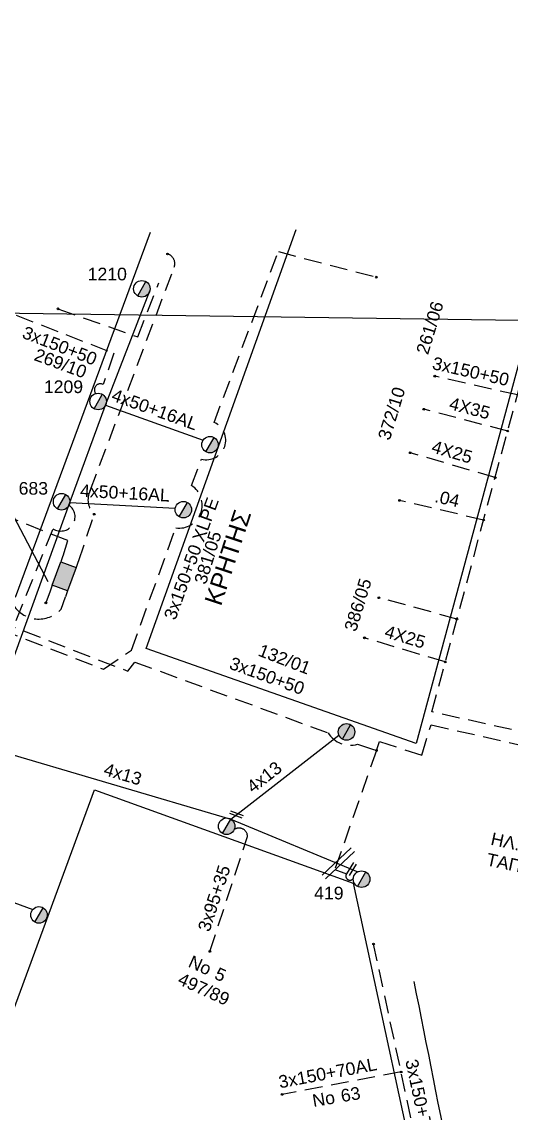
# Model space of a CAD drawing. Header units: millimetres. Extents: x 1421 to 7616, y 908 to 2861.
# Drawn here: x 6939.9 to 7009.7, y 2288.3 to 2443.8 of the extents above; entities that cross this region are included whole.
import ezdxf
from ezdxf.enums import TextEntityAlignment as Align

# ---------------------------------------------------------------- set-up
doc = ezdxf.new("R2010")
doc.units = ezdxf.units.MM
doc.linetypes.add('DASHED', pattern=[19.05, 12.7, -6.35])
for name, color, linetype, lineweight in [('3x150+50', 7, 'Continuous', 30), ('3x150+50 XLPE', 7, 'SYN_LINE', 30), ('3x150+70', 7, 'Continuous', 30), ('4x13', 7, 'Continuous', 30), ('4x16', 7, 'Continuous', 30), ('4X35', 7, 'DASHED', 30), ('4x50+16', 7, 'Continuous', 30), ('Άγνωστα', 7, 'Continuous', 30), ('Γυμνά εναέρια ΧΤ και ΦΟΠ (3Φ)   4x50+16AL', 7, 'Continuous', 30), ('Καλωδια Χ.Τ 3x95+35', 7, 'DASHED', 30), ('Καλώδια ΧΤ   3x150+70AL', 7, 'DASHED', 30), ('Υπογεια Καλωδια Δικτυου ΧΤ 4X25', 7, 'DASHED', 30), ('Υπόγεια Καλώδια Δικτύου ΧΤ   .04', 7, 'DASHED', 30)]:
    doc.layers.add(name, color=color, linetype=linetype, lineweight=lineweight)
for name, color, linetype in [('Link Box 4 Διευθύνσεων', 7, 'Continuous'), ('TEXT ΚΑΛΩΔΙΩΝ', 7, 'Continuous'), ('ΑΓΝΩΣΤΟ ΥΠΟΓΕΙΟ ΚΑΛΩΔΙΟ', 7, 'DASHED'), ('Μηχανική τομή', 7, 'Continuous'), ('Στύλος Ξύλινος', 7, 'Continuous'), ('Στύλος Ξύλινος @ 1', 7, 'Continuous'), ('Στύλος ΦΜ', 7, 'Continuous'), ('Στύλος ΦΜ @ 1', 7, 'Continuous'), ('Συνδέσεις', 7, 'Continuous'), ('Τομή', 7, 'Continuous'), ('Υπόβαθρο ΔΕΗ', 7, 'Continuous')]:
    doc.layers.add(name, color=color, linetype=linetype)
doc.styles.add('arial', font='ARIAL.TTF')
doc.styles.get("Standard").update_dxf_attribs({"font": 'ARIAL.TTF', "height": 1.8})
doc.linetypes.add('SYN_LINE', pattern='A,0.5,-0.0001,["/\\/\\/\\/",Standard,S=0.1,R=0,X=0,Y=-0.05],-0.25', length=0.7501)

# ---------------------------------------------------------------- blocks, each defined once
blk = doc.blocks.new('ΥΠΑΡΧΩΝ ΤΣΙΜΕΝΤΕΝΙΟΣ ΣΤΥΛΟΣ')
at = {"layer": 'Στύλος ΦΜ'}
blk.add_hatch(color=7, dxfattribs=at).paths.add_polyline_path([(-1.29, -2.28, 0.574793), (2.62, 0, 0.268822), (1.3, 2.27)])
at = {"layer": 'Στύλος ΦΜ', "color": 7}
blk.add_line((-1.29, -2.28), (1.3, 2.27), dxfattribs=at)
blk.add_circle((0, 0), 2.62, dxfattribs=at)
at = {"layer": 'Στύλος ΦΜ', "flags": 4}
for tag, p in [('ΑΡΙΘΜΟΣ', (-4.68, 8.05)), ('ΤΥΠΟΣ', (-4.91, 3.03))]:
    blk.add_attdef(tag, p, '', height=4, dxfattribs=at)
blk = doc.blocks.new('ΥΠΑΡΧΩΝ ΞΥΛΙΝΟΣ ΣΤΥΛΟΣ')
at = {"layer": 'Στύλος Ξύλινος'}
h = blk.add_hatch(color=7, dxfattribs=at)
h.paths.add_polyline_path([(-2.62, 0, 0.270008), (-1.29, -2.28), (1.3, 2.27, 0.576266)])
h.paths.add_polyline_path([(-1.29, -2.28, 0.574793), (2.62, 0, 0.268822), (1.3, 2.27)])
at = {"layer": 'Στύλος Ξύλινος', "color": 7}
blk.add_line((-1.29, -2.28), (1.3, 2.27), dxfattribs=at)
blk.add_circle((0, 0), 2.62, dxfattribs=at)
at = {"layer": 'Στύλος Ξύλινος', "color": 1, "flags": 4}
for tag, p in [('ΑΡΙΘΜΟΣ', (-4.91, 8.6)), ('ΤΥΠΟΣ', (-4.85, 3.39))]:
    blk.add_attdef(tag, p, '', height=4, dxfattribs=at)
blk = doc.blocks.new('LINK BOX 4 ΑΝΑΧΩΡΗΣΕΩΝ')
at = {"layer": 'Link Box 4 Διευθύνσεων', "ltscale": 40}
blk.add_hatch(color=256, dxfattribs=at).paths.add_polyline_path([(-3.54, 0), (-3.54, -4.67), (3.54, -4.67), (3.54, 0)])
for p, q in [((-3.54, 0), (-5.33, 0)), ((5.33, 0), (3.54, 0)), ((-3.54, -4.67), (-5.33, -4.67)), ((5.33, -4.67), (3.54, -4.67))]:
    blk.add_line(p, q, dxfattribs=at)
blk.add_lwpolyline([(-3.54, -4.67), (-3.54, 0), (3.54, 0), (3.54, -4.67)], close=True, dxfattribs=at)
blk = doc.blocks.new('_ΣΥΝΔΕΣΗ')
at = {"layer": 'Συνδέσεις', "linetype": 'SYN_LINE', "ltscale": 40}
blk.add_hatch(color=256, dxfattribs=at).paths.add_polyline_path([(0.5, -0.01, 1), (-0.5, -0.01, 1)])
at = {"layer": 'Συνδέσεις'}
blk.add_circle((0, -0.01), 0.5, dxfattribs=at)
blk = doc.blocks.new('ΤΟΜΗ')
at = {"layer": 'Τομή', "ltscale": 40}
for p, q in [((11.33, -0.65), (-11.4, -0.65)), ((11.33, -3.42), (-11.4, -3.42))]:
    blk.add_line(p, q, dxfattribs=at)
blk = doc.blocks.new('ΜΗΧΑΝΙΚΗ ΤΟΜΗ')
at = {"layer": 'Μηχανική τομή', "ltscale": 40}
for p, q in [((-3.79, 1.21), (3.79, 1.21)), ((3.79, -0.34), (-3.79, -0.34))]:
    blk.add_line(p, q, dxfattribs=at)

msp = doc.modelspace()

# ---------------------------------------------------------------- linework, layer by layer
at = {"layer": '3x150+50', "color": 7, "linetype": 'DASHED', "lineweight": -3, "ltscale": 0.2}
msp.add_lwpolyline([(6935.51, 2403.37), (6952.99, 2396.58), (6951.46, 2392.14, 0.802332), (6950.41, 2390.83, -1.751033)], format="xyb", dxfattribs=at)
at = {"layer": '3x150+50', "color": 85, "linetype": 'DASHED', "lineweight": -3, "ltscale": 0.2}
msp.add_lwpolyline([(7010.56, 2390.63), (6998.77, 2393.31)], dxfattribs=at)
at = {"layer": '3x150+50', "color": 6, "linetype": 'DASHED', "lineweight": -3, "ltscale": 0.2}
msp.add_lwpolyline([(6895.05, 2381.84), (6892.92, 2376.36), (6910.84, 2369.43, 0.809507), (6915.07, 2367.79), (6939.06, 2358.51), (6944.31, 2371.58, 0.981391), (6946.61, 2374.93)], format="xyb", dxfattribs=at)
at = {"layer": '3x150+50', "color": 62, "linetype": 'DASHED', "lineweight": -3, "ltscale": 0.2}
msp.add_lwpolyline([(6897.34, 2380.95), (6895.94, 2377.33), (6938.58, 2360.84, 0.507164), (6945.48, 2360.12), (6946.08, 2361.89)], format="xyb", dxfattribs=at)
at = {"layer": '3x150+50 XLPE', "color": 2, "linetype": 'DASHED', "lineweight": -3, "ltscale": 0.2}
msp.add_lwpolyline([(6892.76, 2382.73), (6889.91, 2375.38), (6894.72, 2373.52, 0.831578), (6901.88, 2370.75), (6909.48, 2367.81, 0.735317), (6915.53, 2365.47), (6951.5, 2351.56), (6955.49, 2354.27), (6961.83, 2371.69, 0.802715), (6964.09, 2377.73), (6965.48, 2381.5, 0.927885), (6967.28, 2386.72), (6976.46, 2411.05), (6990.43, 2407.42)], format="xyb", dxfattribs=at)
at = {"layer": '3x150+50 XLPE', "color": 85, "linetype": 'DASHED', "lineweight": -3, "ltscale": 0.2}
msp.add_lwpolyline([(6893.9, 2382.29), (6891.41, 2375.87), (6895.72, 2374.2, 1.009102), (6901.34, 2372.03), (6910.24, 2368.59, 0.701157), (6915.22, 2366.66), (6954.97, 2351.29), (6956, 2352.57), (6983.55, 2342.5, 0.333431), (6987.75, 2340.86), (6990.44, 2339.99)], format="xyb", dxfattribs=at)
at = {"layer": '3x150+70', "color": 27, "linetype": 'DASHED', "lineweight": -3, "ltscale": 0.2}
msp.add_lwpolyline([(6998.58, 2272.77), (6990.04, 2312.41)], dxfattribs=at)
at = {"layer": '4x13', "color": 5, "lineweight": -3, "ltscale": 0.1}
for points in [[(6969.66, 2330.22), (6985.09, 2342.18)], [(6935.49, 2340.27), (6969.66, 2330.22), (6987.79, 2322.7)]]:
    msp.add_lwpolyline(points, dxfattribs=at)
at = {"layer": '4x16', "color": 6, "lineweight": -3, "ltscale": 0.1}
msp.add_lwpolyline([(6928.72, 2321.99), (6941.42, 2317.33)], dxfattribs=at)
at = {"layer": '4X35', "color": 85, "lineweight": -3, "ltscale": 0.2}
msp.add_lwpolyline([(7009.17, 2385.49), (6997.2, 2388.6)], dxfattribs=at)
at = {"layer": '4x50+16', "color": 6, "linetype": 'DASHED', "lineweight": -3, "ltscale": 0.2}
msp.add_lwpolyline([(6945.74, 2367.7), (6946.42, 2369.89), (6931.1, 2375.94)], dxfattribs=at)
at = {"layer": 'ΑΓΝΩΣΤΟ ΥΠΟΓΕΙΟ ΚΑΛΩΔΙΟ', "color": 62, "lineweight": -3, "ltscale": 0.2}
msp.add_lwpolyline([(6950.2, 2373.63, -0.338222), (6949.62, 2377), (6961.6, 2408.85, 0.436985), (6960.66, 2410.72, 2.288409)], format="xyb", dxfattribs=at)
at = {"layer": 'ΑΓΝΩΣΤΟ ΥΠΟΓΕΙΟ ΚΑΛΩΔΙΟ', "color": 85, "lineweight": -3, "ltscale": 0.2}
msp.add_lwpolyline([(7017.17, 2341.3), (6998.34, 2345.49), (7015.35, 2408.3)], dxfattribs=at)
at = {"layer": 'ΑΓΝΩΣΤΟ ΥΠΟΓΕΙΟ ΚΑΛΩΔΙΟ', "color": 62, "lineweight": -3, "ltscale": 0.2}
for points in [[(6945.02, 2402.89), (6956.42, 2398.9), (6959.41, 2406.62)], [(6947.93, 2366.89), (6950.2, 2373.63)]]:
    msp.add_lwpolyline(points, dxfattribs=at)
at = {"layer": 'ΑΓΝΩΣΤΟ ΥΠΟΓΕΙΟ ΚΑΛΩΔΙΟ', "color": 7, "lineweight": -3, "ltscale": 0.2}
msp.add_lwpolyline([(6943.89, 2362.7), (6943.29, 2361.01)], dxfattribs=at)
at = {"layer": 'ΑΓΝΩΣΤΟ ΥΠΟΓΕΙΟ ΚΑΛΩΔΙΟ', "color": 85, "lineweight": -3, "ltscale": 0.2}
for points in [[(6990.44, 2339.99), (6990.86, 2341.27), (6996.92, 2339.31), (6998.23, 2343.65), (7015.26, 2339.78), (7014.22, 2333.16, 1.137041), (7017.4, 2330.97), (7017.82, 2333.09)], [(6990.44, 2339.99), (6984.52, 2323.04), (6986.18, 2322.42, 1.019329), (6987.16, 2321.78, 0.419457)]]:
    msp.add_lwpolyline(points, format="xyb", dxfattribs=at)
at = {"layer": 'Γυμνά εναέρια ΧΤ και ΦΟΠ (3Φ)   4x50+16AL', "color": 6, "lineweight": -3, "ltscale": 0.1}
for points in [[(6934.51, 2341.69), (6946.71, 2375.31), (6951.8, 2389.19), (6958.13, 2405.47)], [(6951.8, 2389.19), (6965.72, 2384.19)], [(6946.71, 2375.31), (6961.74, 2374.49)]]:
    msp.add_lwpolyline(points, dxfattribs=at)
at = {"layer": 'Καλωδια Χ.Τ 3x95+35', "color": 5, "lineweight": -3, "ltscale": 0.2}
msp.add_lwpolyline([(6966.7, 2311.36), (6972.06, 2327.73, 0.598903), (6970.15, 2328.72, 2.485965)], format="xyb", dxfattribs=at)
at = {"layer": 'Καλώδια ΧΤ   3x150+70AL', "color": 27, "lineweight": -3, "ltscale": 0.2}
msp.add_lwpolyline([(6993.97, 2294.18), (6977, 2290.98)], dxfattribs=at)
at = {"layer": 'Υπογεια Καλωδια Δικτυου ΧΤ 4X25', "color": 85, "lineweight": -3, "ltscale": 0.2}
for points in [[(7007.38, 2378.87), (6995.27, 2382.4)], [(7001.92, 2358.71), (6990.8, 2361.75)], [(7000.27, 2352.59), (6988.73, 2356.03)]]:
    msp.add_lwpolyline(points, dxfattribs=at)
at = {"layer": 'Υπόβαθρο ΔΕΗ', "lineweight": -3, "ltscale": 0.1}
for points in [[(6612.67, 2844.04), (6593.15, 2407.14), (7543.84, 2393.82)], [(6958.16, 2413.76), (6938.94, 2361.78), (6884.28, 2382.92), (6901.65, 2423.01)], [(7014.38, 2408.56), (6996.09, 2340.98), (6957.61, 2354.53), (6979.02, 2414.2)], [(6940.36, 2245.33), (6920.21, 2252.98), (6950.22, 2334.37), (6987.15, 2321.07), (6998.2, 2269.79), (6969.25, 2262.38), (6940.36, 2245.33)]]:
    msp.add_lwpolyline(points, dxfattribs=at)
at = {"layer": 'Υπόβαθρο ΔΕΗ', "lineweight": -3}
msp.add_lwpolyline([(6943.63, 2363.99), (6930.47, 2388.95)], dxfattribs=at)
at = {"layer": 'Υπόβαθρο ΔΕΗ', "lineweight": -3, "ltscale": 0.1}
msp.add_spline([(6995.78, 2307.06), (7006.68, 2251.51), (7009.82, 2231.97), (7010.47, 2221.57), (7010.04, 2209.23), (7006.68, 2192.49), (7001.47, 2176.14), (6996.58, 2160.7)], degree=3, dxfattribs=at)
at = {"layer": 'Υπόγεια Καλώδια Δικτύου ΧΤ   .04', "color": 85, "lineweight": -3, "ltscale": 0.2}
msp.add_lwpolyline([(7005.74, 2372.81), (6993.75, 2375.61)], dxfattribs=at)

# ---------------------------------------------------------------- block references
at = {"layer": 'Link Box 4 Διευθύνσεων', "lineweight": -3, "xscale": 0.4999999999999998, "yscale": 0.4999999999999998, "zscale": 0.4999999999999998, "rotation": 69.70446522704538}
msp.add_blockref('LINK BOX 4 ΑΝΑΧΩΡΗΣΕΩΝ', (6944.81, 2365.2), dxfattribs=at)
at = {"layer": 'Μηχανική τομή', "lineweight": -3, "xscale": 0.2499999999999679, "yscale": 0.2499999999999679, "zscale": 0.2499999999999679}
for p, rotation in [((6970.43, 2330.77), 339.2935578334797), ((6986.79, 2323.15), 238.3591332110774)]:
    msp.add_blockref('ΜΗΧΑΝΙΚΗ ΤΟΜΗ', p, dxfattribs=dict(at, rotation=rotation))
at = {"layer": 'Στύλος Ξύλινος @ 1', "lineweight": -3, "ltscale": 40, "xscale": 0.4499999999998181, "yscale": 0.4499999999998181, "zscale": 0.4499999999998181}
msp.add_blockref('ΥΠΑΡΧΩΝ ΞΥΛΙΝΟΣ ΣΤΥΛΟΣ', (6986.18, 2342.63), dxfattribs=at)
at = {"layer": 'Στύλος ΦΜ @ 1', "lineweight": -3, "ltscale": 40}
ref = msp.add_blockref('ΥΠΑΡΧΩΝ ΤΣΙΜΕΝΤΕΝΙΟΣ ΣΤΥΛΟΣ', (6956.99, 2405.76), dxfattribs=dict(at, xscale=0.4499999999998181, yscale=0.4499999999998181, zscale=0.4499999999998181))
ref.add_attrib('ΑΡΙΘΜΟΣ', '1210', (6949.26, 2406.96), dxfattribs={"layer": 'Στύλος ΦΜ', "height": 1.8, "flags": 4})
ref = msp.add_blockref('ΥΠΑΡΧΩΝ ΤΣΙΜΕΝΤΕΝΙΟΣ ΣΤΥΛΟΣ', (6950.75, 2389.7), dxfattribs=dict(at, xscale=0.4499999999998181, yscale=0.4499999999998181, zscale=0.4499999999998181))
ref.add_attrib('ΑΡΙΘΜΟΣ', '1209', (6943.01, 2390.9), dxfattribs={"layer": 'Στύλος ΦΜ', "height": 1.8, "flags": 4})
at = {"layer": 'Στύλος ΦΜ @ 1', "lineweight": -3, "ltscale": 40, "xscale": 0.4499999999998181, "yscale": 0.4499999999998181, "zscale": 0.4499999999998181}
for p in [(6966.71, 2383.55), (6962.91, 2374.29), (6969.08, 2329.19), (6942.31, 2316.56)]:
    msp.add_blockref('ΥΠΑΡΧΩΝ ΤΣΙΜΕΝΤΕΝΙΟΣ ΣΤΥΛΟΣ', p, dxfattribs=at)
at = {"layer": 'Στύλος ΦΜ @ 1', "lineweight": -3, "ltscale": 40}
ref = msp.add_blockref('ΥΠΑΡΧΩΝ ΤΣΙΜΕΝΤΕΝΙΟΣ ΣΤΥΛΟΣ', (6945.54, 2375.42), dxfattribs=dict(at, xscale=0.4499999999998181, yscale=0.4499999999998181, zscale=0.4499999999998181))
ref.add_attrib('ΑΡΙΘΜΟΣ', '683', (6939.41, 2376.43), dxfattribs={"layer": 'Στύλος ΦΜ', "height": 1.8, "flags": 4})
ref = msp.add_blockref('ΥΠΑΡΧΩΝ ΤΣΙΜΕΝΤΕΝΙΟΣ ΣΤΥΛΟΣ', (6988.33, 2321.65), dxfattribs=dict(at, xscale=0.4499999999998181, yscale=0.4499999999998181, zscale=0.4499999999998181))
ref.add_attrib('ΑΡΙΘΜΟΣ', '419', (6981.56, 2318.77), dxfattribs={"layer": 'Στύλος ΦΜ', "height": 1.8, "flags": 4})
at = {"layer": 'Συνδέσεις', "lineweight": -3, "xscale": 0.25, "yscale": 0.25, "zscale": 0.25}
for p in [(6960.66, 2410.72), (6990.43, 2407.42), (6945.02, 2402.9), (6998.77, 2393.31), (6997.2, 2388.6), (7009.17, 2385.5), (6995.27, 2382.4), (7007.38, 2378.87), (6993.75, 2375.61), (6950.2, 2373.64), (7005.74, 2372.82), (6990.8, 2361.75), (6943.29, 2361.01), (7001.92, 2358.71), (6988.73, 2356.03), (7000.27, 2352.59), (6990.44, 2339.99), (6990.04, 2312.41), (6966.7, 2311.36), (6993.97, 2294.18), (6977, 2290.99)]:
    msp.add_blockref('_ΣΥΝΔΕΣΗ', p, dxfattribs=at)
at = {"layer": 'Τομή', "lineweight": -3, "xscale": 0.25, "yscale": 0.25, "zscale": 0.25, "rotation": 43.29656259847264}
msp.add_blockref('ΤΟΜΗ', (6984.67, 2324.27), dxfattribs=at)

# ---------------------------------------------------------------- texts
at = {"lineweight": -3, "ltscale": 40, "insert": (6965.88, 2361.22), "char_height": 2.5, "width": 20.8587, "attachment_point": 1, "rotation": 71.8651, "style": 'arial'}
msp.add_mtext('ΚΡΗΤΗΣ', dxfattribs=at)
at = {"layer": 'TEXT ΚΑΛΩΔΙΩΝ', "lineweight": -3, "ltscale": 0.1, "style": 'arial'}
for s, rotation, p in [('3x150+50', 338.7787, (6945.28, 2397.65)), ('3x150+50', 347.2195, (7003.91, 2393.99)), ('4x50+16AL', 340.2635, (6958.84, 2388.57)), ('4X35', 345.4771, (7003.76, 2388.75)), ('4X25', 343.7484, (7001.24, 2382.53)), ('4x50+16AL', 356.8825, (6954.58, 2376.68)), ('3x150+50 XLPE', 70.0137, (6964.04, 2367.33)), ('  .04', 346.869, (6999.87, 2376.03)), ('4X25', 343.4242, (6994.54, 2356.18)), ('3x150+50', 339.9282, (6974.85, 2350.62)), ('4x13', 343.5983, (6954.28, 2336.62)), ('4x13', 37.7937, (6974.44, 2336.2)), (' 3x95+35', 71.8671, (6967.18, 2318.6)), ('3x150+70AL', 10.6638, (6983.48, 2294.04)), ('3x150+70', 282.1655, (6996.6, 2290.53))]:
    msp.add_text(s, height=1.8, rotation=rotation, dxfattribs=at).set_placement(p, align=Align.MIDDLE_CENTER)
at = {"layer": 'Άγνωστα', "color": 7, "lineweight": -3}
note = msp.add_mtext_dynamic_manual_height_columns('261/06\\P', width=1.8, gutter_width=2.31, heights=[0.73, 0], dxfattribs=dict(at, insert=(6994.87, 2392.87), char_height=1.8, attachment_point=1, rotation=72.9588))
at = {"layer": 'Άγνωστα', "color": 7, "lineweight": -3, "char_height": 1.8, "attachment_point": 1}
for s, heights, insert, rotation in [('269/10', [0.0843], (6942.1, 2397.32), 339.7664), ('497/89', [1.99], (6962.71, 2308.41), 335.533)]:
    msp.add_mtext_dynamic_manual_height_columns(s, width=1.8, gutter_width=2.31, heights=heights, dxfattribs=dict(at, insert=insert, rotation=rotation))
at = {"layer": 'Άγνωστα', "color": 7, "lineweight": -3}
note = msp.add_mtext_dynamic_manual_height_columns('372/10\\P', width=1.8, gutter_width=2.31, heights=[0.73, 0], dxfattribs=dict(at, insert=(6989.41, 2380.66), char_height=1.8, attachment_point=1, rotation=72.9588))
note = msp.add_mtext_dynamic_manual_height_columns('381/05\\P', width=1.8, gutter_width=2.31, heights=[1.11, 0], dxfattribs=dict(at, insert=(6963.2, 2360.13), char_height=1.8, attachment_point=1, rotation=72.9588))
note = msp.add_mtext_dynamic_manual_height_columns('386/05\\P', width=1.8, gutter_width=2.31, heights=[1.11, 0], dxfattribs=dict(at, insert=(6984.61, 2353.4), char_height=1.8, attachment_point=1, rotation=72.9588))
note = msp.add_mtext_dynamic_manual_height_columns('132/01\\P', width=1.8, gutter_width=2.31, heights=[1.11, 0], dxfattribs=dict(at, insert=(6970.24, 2356.69), char_height=1.8, attachment_point=1, rotation=338.9642))
note = msp.add_mtext_dynamic_manual_height_columns('ΗΛ. ', width=1.8, gutter_width=2.31, heights=[0.73, 0], dxfattribs=dict(at, insert=(7003, 2329.2), char_height=1.8, attachment_point=1, rotation=347.8681))
for column, words in zip(note.columns.linked_columns, ['ΤΑΠΑ']):
    column.text = words
note = msp.add_mtext_dynamic_manual_height_columns('No ', width=1.8, gutter_width=2.31, heights=[1.99, 0], dxfattribs=dict(at, insert=(6964.2, 2310.87), char_height=1.8, attachment_point=1, rotation=335.533))
for column, words in zip(note.columns.linked_columns, ['5']):
    column.text = words
note = msp.add_mtext_dynamic_manual_height_columns('No ', width=1.8, gutter_width=2.31, heights=[1.99, 0], dxfattribs=dict(at, insert=(6981.17, 2290.95), char_height=1.8, attachment_point=1, rotation=9.7494))
for column, words in zip(note.columns.linked_columns, ['63']):
    column.text = words

doc.saveas('drawing.dxf')
